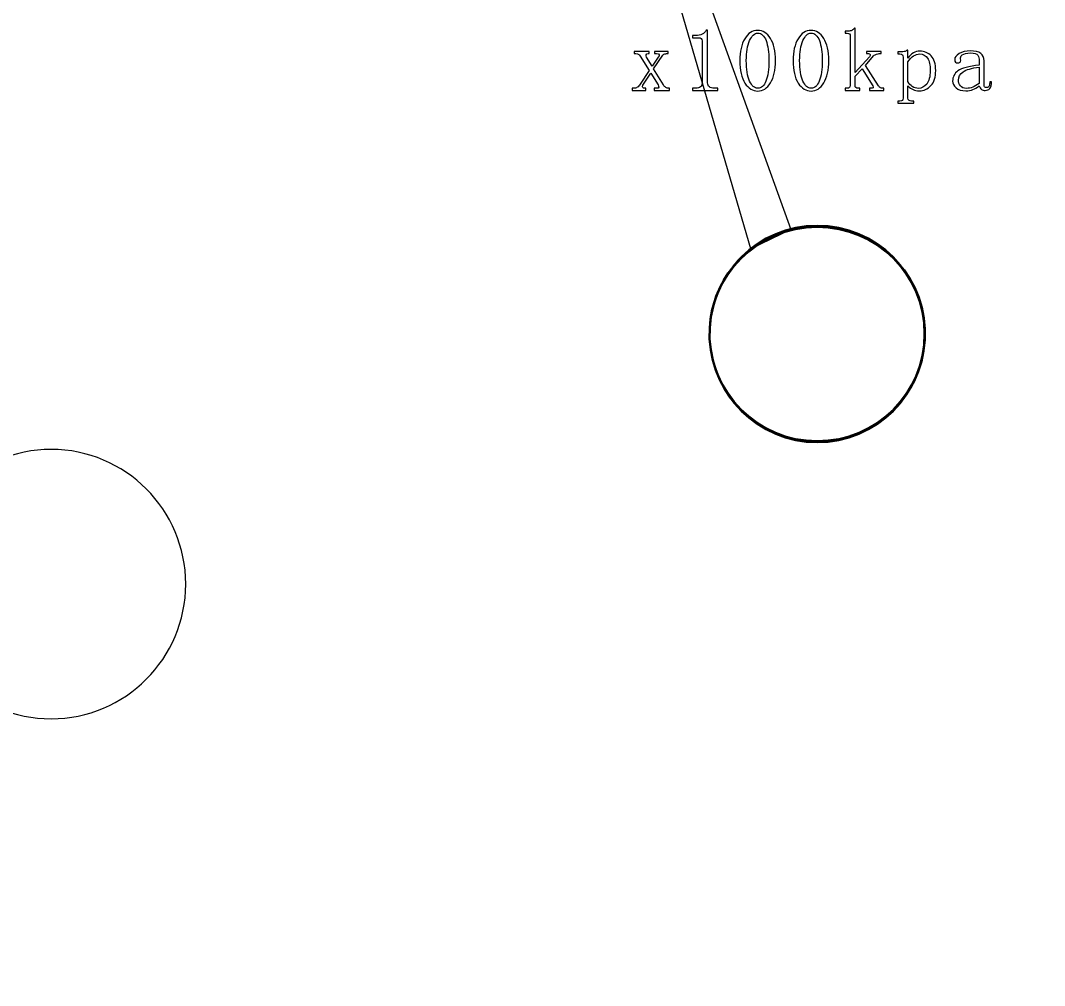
# Model space of a CAD drawing. Header units: millimetres. Extents: x 2768 to 3957, y 940 to 1781.
# Drawn here: x 3048.24 to 3086.27, y 1551.4 to 1587.24 of the extents above; entities that cross this region are included whole.
import ezdxf

# ---------------------------------------------------------------- set-up
doc = ezdxf.new("R2010")
doc.units = ezdxf.units.MM
doc.layers.add('layer 1', color=7, linetype='Continuous')
doc.layers.add('尺寸标注', color=2, linetype='Continuous', lineweight=25)
doc.styles.add('SGW', font='gbenor.shx', dxfattribs={"width": 0.6, "bigfont": 'hztxt.shx'})
doc.dimstyles.new('线性', dxfattribs={"dimtxt": 7, "dimasz": 3.5, "dimexe": 1.25, "dimexo": 0.625, "dimtad": 1, "dimdsep": 46, "dimtxsty": 'SGW', "dimcen": 2.5, "dimadec": 0, "dimazin": 0, "dimtfac": 1, "dimtmove": 0, "dimatfit": 3, "dimfxl": 0, "dimarcsym": 0})

# ---------------------------------------------------------------- blocks, each defined once
blk = doc.blocks.new('*D6')
at = {"layer": 'Defpoints', "color": 0, "transparency": 16777216}
for p in [(3048.359, 1617.424), (3281.8, 1617.424), (3048.242, 1422.425)]:
    blk.add_point(p, dxfattribs=at)
at = {"layer": '尺寸标注', "color": 0, "lineweight": -2, "transparency": 16777216}
for p, q in [((3048.984, 1617.424), (3283.05, 1617.424)), ((3281.8, 1425.925), (3281.8, 1613.924)), ((3048.867, 1422.425), (3283.05, 1422.425))]:
    blk.add_line(p, q, dxfattribs=at)
at = {"layer": '尺寸标注', "color": 0, "transparency": 16777216}
for points in [[(3281.217, 1613.924), (3282.383, 1613.924), (3281.8, 1617.424)], [(3281.217, 1425.925), (3282.383, 1425.925), (3281.8, 1422.425)]]:
    blk.add_solid(points, dxfattribs=at)
at = {"layer": '尺寸标注', "color": 0, "transparency": 16777216, "insert": (3277.675, 1519.924), "char_height": 7, "attachment_point": 5, "rotation": 90, "style": 'SGW'}
blk.add_mtext('195', dxfattribs=at)

msp = doc.modelspace()

# ---------------------------------------------------------------- linework, layer by layer
at = {"layer": 'layer 1', "color": 22, "lineweight": 20}
for points in [[(3075.363, 1578.761), (3075.363, 1578.761), (3069.672, 1598.286), (3069.672, 1598.286)], [(3069.983, 1598.547), (3069.983, 1598.547), (3076.844, 1579.475), (3076.844, 1579.475)], [(3076.844, 1579.475), (3076.844, 1579.475), (3075.363, 1578.761), (3075.363, 1578.761)]]:
    msp.add_open_spline(points, degree=3, dxfattribs=at)
at = {"layer": 'layer 1', "color": 7, "lineweight": 9}
for points, knots in [([(3073.758, 1586.88), (3073.758, 1586.88), (3073.758, 1584.922), (3073.758, 1584.922), (3073.758, 1584.922), (3073.758, 1584.853), (3073.779, 1584.802), (3073.822, 1584.768), (3073.822, 1584.768), (3073.865, 1584.733), (3073.925, 1584.716), (3074.003, 1584.716), (3074.003, 1584.716), (3074.003, 1584.716), (3074.131, 1584.716), (3074.131, 1584.716), (3074.131, 1584.716), (3074.131, 1584.716), (3074.131, 1584.638), (3074.131, 1584.638), (3074.131, 1584.638), (3074.131, 1584.638), (3073.191, 1584.638), (3073.191, 1584.638), (3073.191, 1584.638), (3073.191, 1584.638), (3073.191, 1584.716), (3073.191, 1584.716), (3073.191, 1584.716), (3073.191, 1584.716), (3073.307, 1584.716), (3073.307, 1584.716), (3073.307, 1584.716), (3073.393, 1584.716), (3073.455, 1584.733), (3073.494, 1584.768), (3073.494, 1584.768), (3073.532, 1584.802), (3073.551, 1584.853), (3073.551, 1584.922), (3073.551, 1584.922), (3073.551, 1584.922), (3073.551, 1586.481), (3073.551, 1586.481), (3073.551, 1586.481), (3073.551, 1586.515), (3073.54, 1586.543), (3073.519, 1586.564), (3073.519, 1586.564), (3073.498, 1586.586), (3073.466, 1586.597), (3073.423, 1586.597), (3073.423, 1586.597), (3073.423, 1586.597), (3073.191, 1586.597), (3073.191, 1586.597), (3073.191, 1586.597), (3073.191, 1586.597), (3073.191, 1586.674), (3073.191, 1586.674), (3073.191, 1586.674), (3073.191, 1586.674), (3073.307, 1586.674), (3073.307, 1586.674), (3073.307, 1586.674), (3073.41, 1586.674), (3073.494, 1586.691), (3073.558, 1586.726), (3073.558, 1586.726), (3073.622, 1586.76), (3073.672, 1586.812), (3073.706, 1586.88), (3073.706, 1586.88), (3073.706, 1586.88), (3073.758, 1586.88), (3073.758, 1586.88)], [0, 0, 0, 0, 0.052632, 0.052632, 0.052632, 0.052632, 0.105263, 0.105263, 0.105263, 0.105263, 0.157895, 0.157895, 0.157895, 0.157895, 0.210526, 0.210526, 0.210526, 0.210526, 0.263158, 0.263158, 0.263158, 0.263158, 0.315789, 0.315789, 0.315789, 0.315789, 0.368421, 0.368421, 0.368421, 0.368421, 0.421053, 0.421053, 0.421053, 0.421053, 0.473684, 0.473684, 0.473684, 0.473684, 0.526316, 0.526316, 0.526316, 0.526316, 0.578947, 0.578947, 0.578947, 0.578947, 0.631579, 0.631579, 0.631579, 0.631579, 0.684211, 0.684211, 0.684211, 0.684211, 0.736842, 0.736842, 0.736842, 0.736842, 0.789474, 0.789474, 0.789474, 0.789474, 0.842105, 0.842105, 0.842105, 0.842105, 0.894737, 0.894737, 0.894737, 0.894737, 0.947368, 0.947368, 0.947368, 0.947368, 1, 1, 1, 1]), ([(3075.621, 1584.612), (3075.432, 1584.612), (3075.273, 1584.711), (3075.144, 1584.909), (3075.144, 1584.909), (3075.015, 1585.107), (3074.951, 1585.385), (3074.951, 1585.747), (3074.951, 1585.747), (3074.951, 1586.081), (3075.013, 1586.352), (3075.138, 1586.558), (3075.138, 1586.558), (3075.262, 1586.764), (3075.423, 1586.868), (3075.621, 1586.868), (3075.621, 1586.868), (3075.809, 1586.868), (3075.967, 1586.769), (3076.091, 1586.571), (3076.091, 1586.571), (3076.216, 1586.373), (3076.278, 1586.099), (3076.278, 1585.747), (3076.278, 1585.747), (3076.278, 1585.394), (3076.216, 1585.117), (3076.091, 1584.915), (3076.091, 1584.915), (3075.967, 1584.714), (3075.809, 1584.612), (3075.621, 1584.612)], [0, 0, 0, 0, 0.125, 0.125, 0.125, 0.125, 0.25, 0.25, 0.25, 0.25, 0.375, 0.375, 0.375, 0.375, 0.5, 0.5, 0.5, 0.5, 0.625, 0.625, 0.625, 0.625, 0.75, 0.75, 0.75, 0.75, 0.875, 0.875, 0.875, 0.875, 1, 1, 1, 1]), ([(3077.6, 1584.612), (3077.411, 1584.612), (3077.252, 1584.711), (3077.123, 1584.909), (3077.123, 1584.909), (3076.994, 1585.107), (3076.93, 1585.385), (3076.93, 1585.747), (3076.93, 1585.747), (3076.93, 1586.081), (3076.992, 1586.352), (3077.117, 1586.558), (3077.117, 1586.558), (3077.241, 1586.764), (3077.402, 1586.868), (3077.6, 1586.868), (3077.6, 1586.868), (3077.788, 1586.868), (3077.946, 1586.769), (3078.07, 1586.571), (3078.07, 1586.571), (3078.195, 1586.373), (3078.257, 1586.099), (3078.257, 1585.747), (3078.257, 1585.747), (3078.257, 1585.394), (3078.195, 1585.117), (3078.07, 1584.915), (3078.07, 1584.915), (3077.946, 1584.714), (3077.788, 1584.612), (3077.6, 1584.612)], [0, 0, 0, 0, 0.125, 0.125, 0.125, 0.125, 0.25, 0.25, 0.25, 0.25, 0.375, 0.375, 0.375, 0.375, 0.5, 0.5, 0.5, 0.5, 0.625, 0.625, 0.625, 0.625, 0.75, 0.75, 0.75, 0.75, 0.875, 0.875, 0.875, 0.875, 1, 1, 1, 1]), ([(3079.62, 1585.564), (3079.62, 1585.564), (3080.107, 1584.806), (3080.107, 1584.806), (3080.107, 1584.806), (3080.133, 1584.771), (3080.156, 1584.748), (3080.178, 1584.735), (3080.178, 1584.735), (3080.199, 1584.722), (3080.223, 1584.716), (3080.249, 1584.716), (3080.249, 1584.716), (3080.249, 1584.716), (3080.3, 1584.716), (3080.3, 1584.716), (3080.3, 1584.716), (3080.3, 1584.716), (3080.3, 1584.638), (3080.3, 1584.638), (3080.3, 1584.638), (3080.3, 1584.638), (3079.773, 1584.638), (3079.773, 1584.638), (3079.773, 1584.638), (3079.773, 1584.638), (3079.773, 1584.716), (3079.773, 1584.716), (3079.773, 1584.716), (3079.773, 1584.716), (3079.811, 1584.716), (3079.811, 1584.716), (3079.811, 1584.716), (3079.854, 1584.716), (3079.884, 1584.722), (3079.901, 1584.735), (3079.901, 1584.735), (3079.918, 1584.748), (3079.914, 1584.771), (3079.888, 1584.805), (3079.888, 1584.805), (3079.888, 1584.805), (3079.499, 1585.435), (3079.499, 1585.435), (3079.499, 1585.435), (3079.499, 1585.435), (3079.231, 1585.167), (3079.231, 1585.167), (3079.231, 1585.167), (3079.231, 1585.167), (3079.231, 1584.819), (3079.231, 1584.819), (3079.231, 1584.819), (3079.231, 1584.785), (3079.242, 1584.759), (3079.263, 1584.742), (3079.263, 1584.742), (3079.285, 1584.725), (3079.312, 1584.716), (3079.347, 1584.716), (3079.347, 1584.716), (3079.347, 1584.716), (3079.411, 1584.716), (3079.411, 1584.716), (3079.411, 1584.716), (3079.411, 1584.716), (3079.411, 1584.638), (3079.411, 1584.638), (3079.411, 1584.638), (3079.411, 1584.638), (3078.87, 1584.638), (3078.87, 1584.638), (3078.87, 1584.638), (3078.87, 1584.638), (3078.87, 1584.716), (3078.87, 1584.716), (3078.87, 1584.716), (3078.87, 1584.716), (3078.935, 1584.716), (3078.935, 1584.716), (3078.935, 1584.716), (3078.978, 1584.716), (3079.008, 1584.725), (3079.025, 1584.742), (3079.025, 1584.742), (3079.042, 1584.759), (3079.051, 1584.785), (3079.051, 1584.819), (3079.051, 1584.819), (3079.051, 1584.819), (3079.051, 1586.661), (3079.051, 1586.661), (3079.051, 1586.661), (3079.051, 1586.696), (3079.042, 1586.721), (3079.027, 1586.738), (3079.027, 1586.738), (3079.011, 1586.755), (3078.983, 1586.764), (3078.942, 1586.764), (3078.942, 1586.764), (3078.942, 1586.764), (3078.87, 1586.764), (3078.87, 1586.764), (3078.87, 1586.764), (3078.87, 1586.764), (3078.87, 1586.842), (3078.87, 1586.842), (3078.87, 1586.842), (3078.87, 1586.842), (3078.983, 1586.842), (3078.983, 1586.842), (3078.983, 1586.842), (3079.032, 1586.842), (3079.075, 1586.851), (3079.113, 1586.868), (3079.113, 1586.868), (3079.15, 1586.885), (3079.182, 1586.91), (3079.206, 1586.945), (3079.206, 1586.945), (3079.206, 1586.945), (3079.231, 1586.945), (3079.231, 1586.945), (3079.231, 1586.945), (3079.231, 1586.945), (3079.231, 1585.308), (3079.231, 1585.308), (3079.231, 1585.308), (3079.231, 1585.308), (3079.772, 1585.888), (3079.772, 1585.888), (3079.772, 1585.888), (3079.79, 1585.923), (3079.796, 1585.951), (3079.791, 1585.972), (3079.791, 1585.972), (3079.787, 1585.993), (3079.768, 1586.004), (3079.734, 1586.004), (3079.734, 1586.004), (3079.734, 1586.004), (3079.656, 1586.004), (3079.656, 1586.004), (3079.656, 1586.004), (3079.656, 1586.004), (3079.656, 1586.081), (3079.656, 1586.081), (3079.656, 1586.081), (3079.656, 1586.081), (3080.198, 1586.081), (3080.198, 1586.081), (3080.198, 1586.081), (3080.198, 1586.081), (3080.198, 1586.004), (3080.198, 1586.004), (3080.198, 1586.004), (3080.198, 1586.004), (3080.131, 1586.004), (3080.131, 1586.004), (3080.131, 1586.004), (3080.105, 1586.004), (3080.071, 1585.998), (3080.032, 1585.986), (3080.032, 1585.986), (3079.991, 1585.975), (3079.954, 1585.953), (3079.918, 1585.922), (3079.918, 1585.922), (3079.918, 1585.922), (3079.62, 1585.564), (3079.62, 1585.564)], [0, 0, 0, 0, 0.023256, 0.023256, 0.023256, 0.023256, 0.046512, 0.046512, 0.046512, 0.046512, 0.069767, 0.069767, 0.069767, 0.069767, 0.093023, 0.093023, 0.093023, 0.093023, 0.116279, 0.116279, 0.116279, 0.116279, 0.139535, 0.139535, 0.139535, 0.139535, 0.162791, 0.162791, 0.162791, 0.162791, 0.186047, 0.186047, 0.186047, 0.186047, 0.209302, 0.209302, 0.209302, 0.209302, 0.232558, 0.232558, 0.232558, 0.232558, 0.255814, 0.255814, 0.255814, 0.255814, 0.27907, 0.27907, 0.27907, 0.27907, 0.302326, 0.302326, 0.302326, 0.302326, 0.325581, 0.325581, 0.325581, 0.325581, 0.348837, 0.348837, 0.348837, 0.348837, 0.372093, 0.372093, 0.372093, 0.372093, 0.395349, 0.395349, 0.395349, 0.395349, 0.418605, 0.418605, 0.418605, 0.418605, 0.44186, 0.44186, 0.44186, 0.44186, 0.465116, 0.465116, 0.465116, 0.465116, 0.488372, 0.488372, 0.488372, 0.488372, 0.511628, 0.511628, 0.511628, 0.511628, 0.534884, 0.534884, 0.534884, 0.534884, 0.55814, 0.55814, 0.55814, 0.55814, 0.581395, 0.581395, 0.581395, 0.581395, 0.604651, 0.604651, 0.604651, 0.604651, 0.627907, 0.627907, 0.627907, 0.627907, 0.651163, 0.651163, 0.651163, 0.651163, 0.674419, 0.674419, 0.674419, 0.674419, 0.697674, 0.697674, 0.697674, 0.697674, 0.72093, 0.72093, 0.72093, 0.72093, 0.744186, 0.744186, 0.744186, 0.744186, 0.767442, 0.767442, 0.767442, 0.767442, 0.790698, 0.790698, 0.790698, 0.790698, 0.813953, 0.813953, 0.813953, 0.813953, 0.837209, 0.837209, 0.837209, 0.837209, 0.860465, 0.860465, 0.860465, 0.860465, 0.883721, 0.883721, 0.883721, 0.883721, 0.906977, 0.906977, 0.906977, 0.906977, 0.930233, 0.930233, 0.930233, 0.930233, 0.953488, 0.953488, 0.953488, 0.953488, 0.976744, 0.976744, 0.976744, 0.976744, 1, 1, 1, 1]), ([(3075.621, 1586.764), (3075.5, 1586.764), (3075.399, 1586.672), (3075.318, 1586.487), (3075.318, 1586.487), (3075.236, 1586.302), (3075.195, 1586.056), (3075.195, 1585.747), (3075.195, 1585.747), (3075.195, 1585.42), (3075.236, 1585.167), (3075.318, 1584.986), (3075.318, 1584.986), (3075.399, 1584.806), (3075.5, 1584.716), (3075.621, 1584.716), (3075.621, 1584.716), (3075.749, 1584.716), (3075.851, 1584.806), (3075.924, 1584.986), (3075.924, 1584.986), (3075.997, 1585.167), (3076.033, 1585.42), (3076.033, 1585.747), (3076.033, 1585.747), (3076.033, 1586.056), (3075.998, 1586.302), (3075.93, 1586.487), (3075.93, 1586.487), (3075.861, 1586.672), (3075.758, 1586.764), (3075.621, 1586.764)], [0, 0, 0, 0, 0.125, 0.125, 0.125, 0.125, 0.25, 0.25, 0.25, 0.25, 0.375, 0.375, 0.375, 0.375, 0.5, 0.5, 0.5, 0.5, 0.625, 0.625, 0.625, 0.625, 0.75, 0.75, 0.75, 0.75, 0.875, 0.875, 0.875, 0.875, 1, 1, 1, 1]), ([(3077.6, 1586.764), (3077.479, 1586.764), (3077.378, 1586.672), (3077.297, 1586.487), (3077.297, 1586.487), (3077.215, 1586.302), (3077.174, 1586.056), (3077.174, 1585.747), (3077.174, 1585.747), (3077.174, 1585.42), (3077.215, 1585.167), (3077.297, 1584.986), (3077.297, 1584.986), (3077.378, 1584.806), (3077.479, 1584.716), (3077.6, 1584.716), (3077.6, 1584.716), (3077.729, 1584.716), (3077.83, 1584.806), (3077.903, 1584.986), (3077.903, 1584.986), (3077.976, 1585.167), (3078.012, 1585.42), (3078.012, 1585.747), (3078.012, 1585.747), (3078.012, 1586.056), (3077.978, 1586.302), (3077.909, 1586.487), (3077.909, 1586.487), (3077.84, 1586.672), (3077.737, 1586.764), (3077.6, 1586.764)], [0, 0, 0, 0, 0.125, 0.125, 0.125, 0.125, 0.25, 0.25, 0.25, 0.25, 0.375, 0.375, 0.375, 0.375, 0.5, 0.5, 0.5, 0.5, 0.625, 0.625, 0.625, 0.625, 0.75, 0.75, 0.75, 0.75, 0.875, 0.875, 0.875, 0.875, 1, 1, 1, 1]), ([(3071.695, 1585.533), (3071.695, 1585.533), (3071.924, 1585.875), (3071.924, 1585.875), (3071.924, 1585.875), (3071.951, 1585.909), (3071.962, 1585.94), (3071.957, 1585.965), (3071.957, 1585.965), (3071.953, 1585.991), (3071.92, 1586.004), (3071.86, 1586.004), (3071.86, 1586.004), (3071.86, 1586.004), (3071.782, 1586.004), (3071.782, 1586.004), (3071.782, 1586.004), (3071.782, 1586.004), (3071.782, 1586.081), (3071.782, 1586.081), (3071.782, 1586.081), (3071.782, 1586.081), (3072.294, 1586.081), (3072.294, 1586.081), (3072.294, 1586.081), (3072.294, 1586.081), (3072.294, 1586.004), (3072.294, 1586.004), (3072.294, 1586.004), (3072.294, 1586.004), (3072.229, 1586.004), (3072.229, 1586.004), (3072.229, 1586.004), (3072.212, 1586.004), (3072.19, 1586.002), (3072.165, 1585.997), (3072.165, 1585.997), (3072.139, 1585.993), (3072.118, 1585.978), (3072.1, 1585.952), (3072.1, 1585.952), (3072.1, 1585.952), (3071.754, 1585.436), (3071.754, 1585.436), (3071.754, 1585.436), (3071.754, 1585.436), (3072.113, 1584.844), (3072.113, 1584.844), (3072.113, 1584.844), (3072.139, 1584.802), (3072.172, 1584.77), (3072.21, 1584.748), (3072.21, 1584.748), (3072.249, 1584.727), (3072.277, 1584.716), (3072.294, 1584.716), (3072.294, 1584.716), (3072.294, 1584.716), (3072.345, 1584.716), (3072.345, 1584.716), (3072.345, 1584.716), (3072.345, 1584.716), (3072.345, 1584.638), (3072.345, 1584.638), (3072.345, 1584.638), (3072.345, 1584.638), (3071.778, 1584.638), (3071.778, 1584.638), (3071.778, 1584.638), (3071.778, 1584.638), (3071.778, 1584.716), (3071.778, 1584.716), (3071.778, 1584.716), (3071.778, 1584.716), (3071.856, 1584.716), (3071.856, 1584.716), (3071.856, 1584.716), (3071.908, 1584.716), (3071.935, 1584.728), (3071.94, 1584.754), (3071.94, 1584.754), (3071.944, 1584.78), (3071.937, 1584.81), (3071.92, 1584.844), (3071.92, 1584.844), (3071.92, 1584.844), (3071.648, 1585.279), (3071.648, 1585.279), (3071.648, 1585.279), (3071.648, 1585.279), (3071.349, 1584.832), (3071.349, 1584.832), (3071.349, 1584.832), (3071.34, 1584.789), (3071.342, 1584.759), (3071.355, 1584.742), (3071.355, 1584.742), (3071.368, 1584.725), (3071.391, 1584.716), (3071.425, 1584.716), (3071.425, 1584.716), (3071.425, 1584.716), (3071.465, 1584.716), (3071.465, 1584.716), (3071.465, 1584.716), (3071.465, 1584.716), (3071.465, 1584.638), (3071.465, 1584.638), (3071.465, 1584.638), (3071.465, 1584.638), (3070.954, 1584.638), (3070.954, 1584.638), (3070.954, 1584.638), (3070.954, 1584.638), (3070.954, 1584.716), (3070.954, 1584.716), (3070.954, 1584.716), (3070.954, 1584.716), (3071.031, 1584.716), (3071.031, 1584.716), (3071.031, 1584.716), (3071.065, 1584.716), (3071.104, 1584.728), (3071.147, 1584.754), (3071.147, 1584.754), (3071.19, 1584.78), (3071.224, 1584.819), (3071.25, 1584.87), (3071.25, 1584.87), (3071.25, 1584.87), (3071.588, 1585.374), (3071.588, 1585.374), (3071.588, 1585.374), (3071.588, 1585.374), (3071.25, 1585.914), (3071.25, 1585.914), (3071.25, 1585.914), (3071.241, 1585.931), (3071.224, 1585.95), (3071.198, 1585.972), (3071.198, 1585.972), (3071.173, 1585.993), (3071.138, 1586.004), (3071.095, 1586.004), (3071.095, 1586.004), (3071.095, 1586.004), (3071.031, 1586.004), (3071.031, 1586.004), (3071.031, 1586.004), (3071.031, 1586.004), (3071.031, 1586.081), (3071.031, 1586.081), (3071.031, 1586.081), (3071.031, 1586.081), (3071.59, 1586.081), (3071.59, 1586.081), (3071.59, 1586.081), (3071.59, 1586.081), (3071.59, 1586.004), (3071.59, 1586.004), (3071.59, 1586.004), (3071.59, 1586.004), (3071.551, 1586.004), (3071.551, 1586.004), (3071.551, 1586.004), (3071.509, 1586.004), (3071.483, 1585.991), (3071.474, 1585.965), (3071.474, 1585.965), (3071.465, 1585.94), (3071.469, 1585.909), (3071.487, 1585.875), (3071.487, 1585.875), (3071.487, 1585.875), (3071.695, 1585.533), (3071.695, 1585.533)], [0, 0, 0, 0, 0.022727, 0.022727, 0.022727, 0.022727, 0.045455, 0.045455, 0.045455, 0.045455, 0.068182, 0.068182, 0.068182, 0.068182, 0.090909, 0.090909, 0.090909, 0.090909, 0.113636, 0.113636, 0.113636, 0.113636, 0.136364, 0.136364, 0.136364, 0.136364, 0.159091, 0.159091, 0.159091, 0.159091, 0.181818, 0.181818, 0.181818, 0.181818, 0.204545, 0.204545, 0.204545, 0.204545, 0.227273, 0.227273, 0.227273, 0.227273, 0.25, 0.25, 0.25, 0.25, 0.272727, 0.272727, 0.272727, 0.272727, 0.295455, 0.295455, 0.295455, 0.295455, 0.318182, 0.318182, 0.318182, 0.318182, 0.340909, 0.340909, 0.340909, 0.340909, 0.363636, 0.363636, 0.363636, 0.363636, 0.386364, 0.386364, 0.386364, 0.386364, 0.409091, 0.409091, 0.409091, 0.409091, 0.431818, 0.431818, 0.431818, 0.431818, 0.454545, 0.454545, 0.454545, 0.454545, 0.477273, 0.477273, 0.477273, 0.477273, 0.5, 0.5, 0.5, 0.5, 0.522727, 0.522727, 0.522727, 0.522727, 0.545455, 0.545455, 0.545455, 0.545455, 0.568182, 0.568182, 0.568182, 0.568182, 0.590909, 0.590909, 0.590909, 0.590909, 0.613636, 0.613636, 0.613636, 0.613636, 0.636364, 0.636364, 0.636364, 0.636364, 0.659091, 0.659091, 0.659091, 0.659091, 0.681818, 0.681818, 0.681818, 0.681818, 0.704545, 0.704545, 0.704545, 0.704545, 0.727273, 0.727273, 0.727273, 0.727273, 0.75, 0.75, 0.75, 0.75, 0.772727, 0.772727, 0.772727, 0.772727, 0.795455, 0.795455, 0.795455, 0.795455, 0.818182, 0.818182, 0.818182, 0.818182, 0.840909, 0.840909, 0.840909, 0.840909, 0.863636, 0.863636, 0.863636, 0.863636, 0.886364, 0.886364, 0.886364, 0.886364, 0.909091, 0.909091, 0.909091, 0.909091, 0.931818, 0.931818, 0.931818, 0.931818, 0.954545, 0.954545, 0.954545, 0.954545, 0.977273, 0.977273, 0.977273, 0.977273, 1, 1, 1, 1]), ([(3081.326, 1584.239), (3081.326, 1584.239), (3081.416, 1584.239), (3081.416, 1584.239), (3081.416, 1584.239), (3081.416, 1584.239), (3081.416, 1584.162), (3081.416, 1584.162), (3081.416, 1584.162), (3081.416, 1584.162), (3080.824, 1584.162), (3080.824, 1584.162), (3080.824, 1584.162), (3080.824, 1584.162), (3080.824, 1584.239), (3080.824, 1584.239), (3080.824, 1584.239), (3080.824, 1584.239), (3080.901, 1584.239), (3080.901, 1584.239), (3080.901, 1584.239), (3080.944, 1584.239), (3080.974, 1584.248), (3080.991, 1584.265), (3080.991, 1584.265), (3081.008, 1584.282), (3081.017, 1584.312), (3081.017, 1584.355), (3081.017, 1584.355), (3081.017, 1584.355), (3081.017, 1585.875), (3081.017, 1585.875), (3081.017, 1585.875), (3081.017, 1585.909), (3081.008, 1585.937), (3080.991, 1585.958), (3080.991, 1585.958), (3080.974, 1585.98), (3080.944, 1585.991), (3080.901, 1585.991), (3080.901, 1585.991), (3080.901, 1585.991), (3080.824, 1585.991), (3080.824, 1585.991), (3080.824, 1585.991), (3080.824, 1585.991), (3080.824, 1586.068), (3080.824, 1586.068), (3080.824, 1586.068), (3080.824, 1586.068), (3080.94, 1586.068), (3080.94, 1586.068), (3080.94, 1586.068), (3080.983, 1586.068), (3081.023, 1586.073), (3081.062, 1586.081), (3081.062, 1586.081), (3081.101, 1586.09), (3081.138, 1586.107), (3081.172, 1586.133), (3081.172, 1586.133), (3081.172, 1586.133), (3081.198, 1586.133), (3081.198, 1586.133), (3081.198, 1586.133), (3081.198, 1586.133), (3081.198, 1585.836), (3081.198, 1585.836), (3081.198, 1585.836), (3081.257, 1585.922), (3081.324, 1585.987), (3081.397, 1586.03), (3081.397, 1586.03), (3081.47, 1586.073), (3081.55, 1586.094), (3081.636, 1586.094), (3081.636, 1586.094), (3081.807, 1586.094), (3081.949, 1586.036), (3082.061, 1585.92), (3082.061, 1585.92), (3082.172, 1585.804), (3082.228, 1585.622), (3082.228, 1585.372), (3082.228, 1585.372), (3082.228, 1585.132), (3082.168, 1584.947), (3082.048, 1584.819), (3082.048, 1584.819), (3081.928, 1584.689), (3081.786, 1584.625), (3081.623, 1584.625), (3081.623, 1584.625), (3081.529, 1584.625), (3081.449, 1584.64), (3081.384, 1584.67), (3081.384, 1584.67), (3081.32, 1584.7), (3081.257, 1584.746), (3081.198, 1584.805), (3081.198, 1584.805), (3081.198, 1584.805), (3081.198, 1584.355), (3081.198, 1584.355), (3081.198, 1584.355), (3081.198, 1584.312), (3081.21, 1584.282), (3081.236, 1584.265), (3081.236, 1584.265), (3081.262, 1584.248), (3081.292, 1584.239), (3081.326, 1584.239)], [0, 0, 0, 0, 0.035714, 0.035714, 0.035714, 0.035714, 0.071429, 0.071429, 0.071429, 0.071429, 0.107143, 0.107143, 0.107143, 0.107143, 0.142857, 0.142857, 0.142857, 0.142857, 0.178571, 0.178571, 0.178571, 0.178571, 0.214286, 0.214286, 0.214286, 0.214286, 0.25, 0.25, 0.25, 0.25, 0.285714, 0.285714, 0.285714, 0.285714, 0.321429, 0.321429, 0.321429, 0.321429, 0.357143, 0.357143, 0.357143, 0.357143, 0.392857, 0.392857, 0.392857, 0.392857, 0.428571, 0.428571, 0.428571, 0.428571, 0.464286, 0.464286, 0.464286, 0.464286, 0.5, 0.5, 0.5, 0.5, 0.535714, 0.535714, 0.535714, 0.535714, 0.571429, 0.571429, 0.571429, 0.571429, 0.607143, 0.607143, 0.607143, 0.607143, 0.642857, 0.642857, 0.642857, 0.642857, 0.678571, 0.678571, 0.678571, 0.678571, 0.714286, 0.714286, 0.714286, 0.714286, 0.75, 0.75, 0.75, 0.75, 0.785714, 0.785714, 0.785714, 0.785714, 0.821429, 0.821429, 0.821429, 0.821429, 0.857143, 0.857143, 0.857143, 0.857143, 0.892857, 0.892857, 0.892857, 0.892857, 0.928571, 0.928571, 0.928571, 0.928571, 0.964286, 0.964286, 0.964286, 0.964286, 1, 1, 1, 1]), ([(3083.344, 1584.625), (3083.189, 1584.625), (3083.07, 1584.661), (3082.983, 1584.735), (3082.983, 1584.735), (3082.897, 1584.808), (3082.855, 1584.892), (3082.855, 1584.986), (3082.855, 1584.986), (3082.855, 1585.141), (3082.921, 1585.267), (3083.054, 1585.366), (3083.054, 1585.366), (3083.188, 1585.465), (3083.452, 1585.536), (3083.847, 1585.579), (3083.847, 1585.579), (3083.847, 1585.579), (3083.847, 1585.733), (3083.847, 1585.733), (3083.847, 1585.733), (3083.847, 1585.819), (3083.828, 1585.89), (3083.789, 1585.946), (3083.789, 1585.946), (3083.75, 1586.002), (3083.662, 1586.03), (3083.525, 1586.03), (3083.525, 1586.03), (3083.378, 1586.03), (3083.276, 1586.006), (3083.215, 1585.959), (3083.215, 1585.959), (3083.155, 1585.912), (3083.134, 1585.863), (3083.151, 1585.811), (3083.151, 1585.811), (3083.168, 1585.777), (3083.168, 1585.742), (3083.151, 1585.708), (3083.151, 1585.708), (3083.134, 1585.674), (3083.099, 1585.657), (3083.048, 1585.657), (3083.048, 1585.657), (3083.013, 1585.657), (3082.986, 1585.667), (3082.964, 1585.689), (3082.964, 1585.689), (3082.943, 1585.71), (3082.932, 1585.742), (3082.932, 1585.785), (3082.932, 1585.785), (3082.932, 1585.863), (3082.988, 1585.936), (3083.1, 1586.004), (3083.1, 1586.004), (3083.211, 1586.073), (3083.349, 1586.107), (3083.512, 1586.107), (3083.512, 1586.107), (3083.684, 1586.107), (3083.812, 1586.075), (3083.899, 1586.011), (3083.899, 1586.011), (3083.984, 1585.946), (3084.027, 1585.854), (3084.027, 1585.733), (3084.027, 1585.733), (3084.027, 1585.733), (3084.027, 1584.884), (3084.027, 1584.884), (3084.027, 1584.884), (3084.027, 1584.815), (3084.034, 1584.774), (3084.046, 1584.761), (3084.046, 1584.761), (3084.06, 1584.748), (3084.083, 1584.742), (3084.117, 1584.742), (3084.117, 1584.742), (3084.16, 1584.742), (3084.19, 1584.761), (3084.207, 1584.799), (3084.207, 1584.799), (3084.225, 1584.838), (3084.233, 1584.892), (3084.233, 1584.96), (3084.233, 1584.96), (3084.233, 1584.96), (3084.298, 1584.96), (3084.298, 1584.96), (3084.298, 1584.96), (3084.298, 1584.84), (3084.276, 1584.757), (3084.233, 1584.709), (3084.233, 1584.709), (3084.19, 1584.662), (3084.134, 1584.638), (3084.066, 1584.638), (3084.066, 1584.638), (3084.006, 1584.638), (3083.958, 1584.651), (3083.924, 1584.677), (3083.924, 1584.677), (3083.89, 1584.703), (3083.864, 1584.746), (3083.847, 1584.805), (3083.847, 1584.805), (3083.761, 1584.746), (3083.681, 1584.7), (3083.608, 1584.67), (3083.608, 1584.67), (3083.535, 1584.64), (3083.447, 1584.625), (3083.344, 1584.625)], [0, 0, 0, 0, 0.034483, 0.034483, 0.034483, 0.034483, 0.068966, 0.068966, 0.068966, 0.068966, 0.103448, 0.103448, 0.103448, 0.103448, 0.137931, 0.137931, 0.137931, 0.137931, 0.172414, 0.172414, 0.172414, 0.172414, 0.206897, 0.206897, 0.206897, 0.206897, 0.241379, 0.241379, 0.241379, 0.241379, 0.275862, 0.275862, 0.275862, 0.275862, 0.310345, 0.310345, 0.310345, 0.310345, 0.344828, 0.344828, 0.344828, 0.344828, 0.37931, 0.37931, 0.37931, 0.37931, 0.413793, 0.413793, 0.413793, 0.413793, 0.448276, 0.448276, 0.448276, 0.448276, 0.482759, 0.482759, 0.482759, 0.482759, 0.517241, 0.517241, 0.517241, 0.517241, 0.551724, 0.551724, 0.551724, 0.551724, 0.586207, 0.586207, 0.586207, 0.586207, 0.62069, 0.62069, 0.62069, 0.62069, 0.655172, 0.655172, 0.655172, 0.655172, 0.689655, 0.689655, 0.689655, 0.689655, 0.724138, 0.724138, 0.724138, 0.724138, 0.758621, 0.758621, 0.758621, 0.758621, 0.793103, 0.793103, 0.793103, 0.793103, 0.827586, 0.827586, 0.827586, 0.827586, 0.862069, 0.862069, 0.862069, 0.862069, 0.896552, 0.896552, 0.896552, 0.896552, 0.931034, 0.931034, 0.931034, 0.931034, 0.965517, 0.965517, 0.965517, 0.965517, 1, 1, 1, 1]), ([(3081.198, 1584.973), (3081.24, 1584.887), (3081.294, 1584.822), (3081.359, 1584.78), (3081.359, 1584.78), (3081.423, 1584.737), (3081.498, 1584.715), (3081.584, 1584.715), (3081.584, 1584.715), (3081.704, 1584.715), (3081.807, 1584.769), (3081.894, 1584.876), (3081.894, 1584.876), (3081.979, 1584.984), (3082.022, 1585.149), (3082.022, 1585.372), (3082.022, 1585.372), (3082.022, 1585.578), (3081.99, 1585.733), (3081.925, 1585.836), (3081.925, 1585.836), (3081.861, 1585.939), (3081.764, 1585.991), (3081.636, 1585.991), (3081.636, 1585.991), (3081.558, 1585.991), (3081.481, 1585.967), (3081.404, 1585.92), (3081.404, 1585.92), (3081.326, 1585.873), (3081.257, 1585.797), (3081.198, 1585.694), (3081.198, 1585.694), (3081.198, 1585.694), (3081.198, 1584.973), (3081.198, 1584.973)], [0, 0, 0, 0, 0.111111, 0.111111, 0.111111, 0.111111, 0.222222, 0.222222, 0.222222, 0.222222, 0.333333, 0.333333, 0.333333, 0.333333, 0.444444, 0.444444, 0.444444, 0.444444, 0.555556, 0.555556, 0.555556, 0.555556, 0.666667, 0.666667, 0.666667, 0.666667, 0.777778, 0.777778, 0.777778, 0.777778, 0.888889, 0.888889, 0.888889, 0.888889, 1, 1, 1, 1]), ([(3083.073, 1585.025), (3083.073, 1584.947), (3083.097, 1584.876), (3083.144, 1584.812), (3083.144, 1584.812), (3083.192, 1584.748), (3083.267, 1584.715), (3083.37, 1584.715), (3083.37, 1584.715), (3083.447, 1584.715), (3083.525, 1584.73), (3083.602, 1584.76), (3083.602, 1584.76), (3083.679, 1584.791), (3083.761, 1584.836), (3083.847, 1584.896), (3083.847, 1584.896), (3083.847, 1584.896), (3083.847, 1585.501), (3083.847, 1585.501), (3083.847, 1585.501), (3083.554, 1585.467), (3083.353, 1585.409), (3083.241, 1585.328), (3083.241, 1585.328), (3083.129, 1585.246), (3083.073, 1585.145), (3083.073, 1585.025)], [0, 0, 0, 0, 0.142857, 0.142857, 0.142857, 0.142857, 0.285714, 0.285714, 0.285714, 0.285714, 0.428571, 0.428571, 0.428571, 0.428571, 0.571429, 0.571429, 0.571429, 0.571429, 0.714286, 0.714286, 0.714286, 0.714286, 0.857143, 0.857143, 0.857143, 0.857143, 1, 1, 1, 1]), ([(3081.804, 1575.597), (3081.804, 1577.804), (3080.016, 1579.593), (3077.809, 1579.593), (3077.809, 1579.593), (3075.602, 1579.593), (3073.814, 1577.804), (3073.814, 1575.598), (3073.814, 1575.598), (3073.814, 1573.391), (3075.602, 1571.602), (3077.809, 1571.602)], [0, 0, 0, 0, 0.25, 0.25, 0.25, 0.25, 0.5, 0.5, 0.5, 0.5, 0.75, 0.75, 0.75, 0.75])]:
    msp.add_open_spline(points, degree=3, knots=knots, dxfattribs=at)
at = {"layer": 'layer 1', "color": 51, "lineweight": 9}
for points, knots in [([(3081.824, 1575.633), (3081.824, 1577.84), (3080.035, 1579.628), (3077.829, 1579.628), (3077.829, 1579.628), (3075.622, 1579.628), (3073.834, 1577.84), (3073.833, 1575.633)], [0, 0, 0, 0, 0.25, 0.25, 0.25, 0.25, 0.5, 0.5, 0.5, 0.5]), ([(3081.829, 1575.562), (3081.829, 1577.771), (3080.039, 1579.562), (3077.83, 1579.562), (3077.83, 1579.562), (3075.62, 1579.562), (3073.83, 1577.771), (3073.829, 1575.562)], [0, 0, 0, 0, 0.25, 0.25, 0.25, 0.25, 0.5, 0.5, 0.5, 0.5]), ([(3081.825, 1575.562), (3081.825, 1577.769), (3080.036, 1579.558), (3077.829, 1579.558), (3077.829, 1579.558), (3075.623, 1579.558), (3073.834, 1577.769), (3073.834, 1575.562), (3073.834, 1575.562), (3073.834, 1573.356), (3075.623, 1571.567), (3077.829, 1571.567), (3077.829, 1571.567), (3080.036, 1571.567), (3081.825, 1573.356), (3081.825, 1575.562)], [0, 0, 0, 0, 0.25, 0.25, 0.25, 0.25, 0.5, 0.5, 0.5, 0.5, 0.75, 0.75, 0.75, 0.75, 1, 1, 1, 1]), ([(3081.825, 1575.562), (3081.825, 1577.769), (3080.036, 1579.558), (3077.829, 1579.558), (3077.829, 1579.558), (3075.623, 1579.558), (3073.834, 1577.769), (3073.834, 1575.562), (3073.834, 1575.562), (3073.834, 1573.356), (3075.623, 1571.567), (3077.829, 1571.567), (3077.829, 1571.567), (3080.036, 1571.567), (3081.825, 1573.356), (3081.825, 1575.562)], [0, 0, 0, 0, 0.25, 0.25, 0.25, 0.25, 0.5, 0.5, 0.5, 0.5, 0.75, 0.75, 0.75, 0.75, 1, 1, 1, 1]), ([(3073.829, 1575.562), (3073.829, 1573.353), (3075.62, 1571.562), (3077.829, 1571.562), (3077.829, 1571.562), (3080.039, 1571.562), (3081.829, 1573.353), (3081.829, 1575.562)], [0.5, 0.5, 0.5, 0.5, 0.75, 0.75, 0.75, 0.75, 1, 1, 1, 1]), ([(3054.377, 1566.307), (3054.377, 1569.068), (3052.141, 1571.307), (3049.383, 1571.307), (3049.383, 1571.307), (3046.625, 1571.307), (3044.389, 1569.068), (3044.389, 1566.307)], [0, 0, 0, 0, 0.25, 0.25, 0.25, 0.25, 0.5, 0.5, 0.5, 0.5]), ([(3044.389, 1566.307), (3044.389, 1563.546), (3046.625, 1561.307), (3049.383, 1561.307), (3049.383, 1561.307), (3052.141, 1561.307), (3054.377, 1563.546), (3054.377, 1566.307)], [0.5, 0.5, 0.5, 0.5, 0.75, 0.75, 0.75, 0.75, 1, 1, 1, 1])]:
    msp.add_open_spline(points, degree=3, knots=knots, dxfattribs=at)
at = {"layer": 'layer 1', "lineweight": 30}
for points in [[(3078.052, 1579.591), (3075.846, 1579.714), (3073.958, 1578.026), (3073.835, 1575.82)], [(3081.823, 1575.375), (3081.946, 1577.581), (3080.257, 1579.469), (3078.052, 1579.591)], [(3073.835, 1575.82), (3073.713, 1573.614), (3075.401, 1571.727), (3077.607, 1571.604)], [(3077.607, 1571.604), (3079.813, 1571.481), (3081.7, 1573.169), (3081.823, 1575.375)]]:
    msp.add_open_spline(points, degree=3, dxfattribs=at)
at = {"layer": 'layer 1', "color": 253, "lineweight": 30}
for points in [[(3078.052, 1579.591), (3077.569, 1579.618), (3077.102, 1579.558), (3076.665, 1579.426)], [(3076.665, 1579.426), (3075.104, 1578.951), (3073.931, 1577.543), (3073.835, 1575.82)], [(3081.823, 1575.375), (3081.946, 1577.581), (3080.257, 1579.469), (3078.052, 1579.591)], [(3073.835, 1575.82), (3073.713, 1573.614), (3075.401, 1571.727), (3077.607, 1571.604)], [(3077.607, 1571.604), (3079.813, 1571.481), (3081.7, 1573.169), (3081.823, 1575.375)]]:
    msp.add_open_spline(points, degree=3, dxfattribs=at)
at = {"layer": 'layer 1', "color": 51, "lineweight": 9}
for points in [[(3073.833, 1575.633), (3073.833, 1573.427), (3075.622, 1571.638), (3077.829, 1571.638)], [(3077.829, 1571.638), (3080.035, 1571.638), (3081.824, 1573.427), (3081.824, 1575.633)]]:
    msp.add_open_spline(points, degree=3, dxfattribs=at)
at = {"layer": 'layer 1', "color": 7, "lineweight": 9}
msp.add_open_spline([(3077.809, 1571.602), (3080.016, 1571.602), (3081.804, 1573.391), (3081.804, 1575.597)], degree=3, dxfattribs=at)

# ---------------------------------------------------------------- dimensions: what is measured, and where the dimension line sits
at = {"layer": '尺寸标注'}
dim = msp.add_linear_dim(base=(3281.8, 1617.424), p1=(3048.242, 1422.425), p2=(3048.359, 1617.424), angle=90, dimstyle='线性', dxfattribs=at)
dim.commit()
dim.dimension.update_dxf_attribs({"geometry": '*D6', "text_midpoint": (3281.8, 1519.924), "dimtype": 160})

doc.saveas('drawing.dxf')
